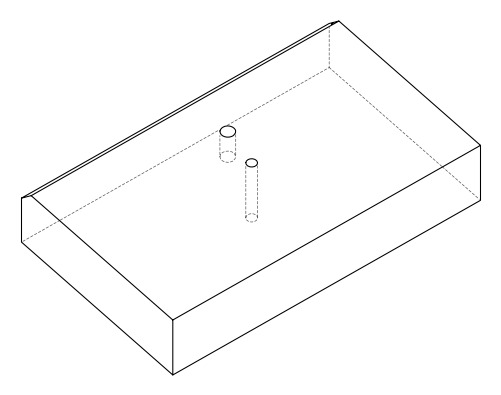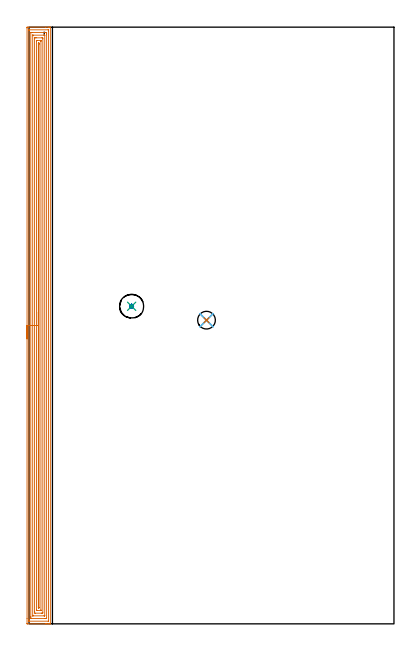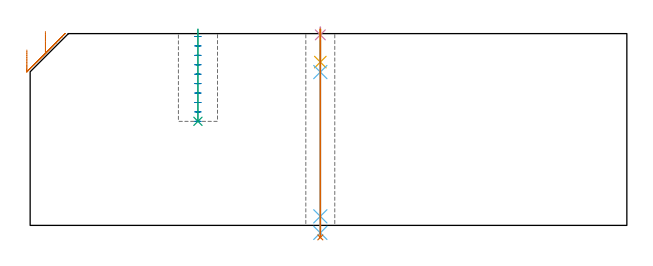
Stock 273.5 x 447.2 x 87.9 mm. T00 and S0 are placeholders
(PLAN: 7 operations, 6 tool changes, 26.9 min)
(1 AREA_MILL | FG_CHAMFER_SURFACE | UGT0205_001 | 25.26 min | 68476 mm3)
(2 MILL_BLIND_HOLE_FROM_SOLID_MATERIAL | STEP1POCKET | UGT0201_133 | Spiral | 0.56 min | 10109 mm3)
(3 BORE_BLIND_HOLE | STEP1POCKET | UGT0332_075 | 0.17 min | 0 mm3)
(4 SPOT_DRILL | STEP1HOLE | NXT0321_9005460120000 | 0.03 min | 1 mm3)
(5 DRILL_BLIND_HOLE_INTO_CENTER | STEP1HOLE | NXT0301_058 | 0.06 min | 705 mm3)
(6 GUN_DRILL_THROUGH_HOLE | STEP1HOLE | UGT0307_005 | 0.44 min | 4047 mm3)
(7 DRILL_TO_ENLARGE_THROUGH_HOLE | STEP1HOLE | UGT0301_267 | 0.38 min | 7411 mm3)
(TOOL UGT0205_001 | Chamfer Mill 20 x 3 x 45 deg. | D20 FL50 Z2)
(TOOL UGT0201_133 | Carbide End Mill 15.0 | D15 FL30 Z4)
(TOOL UGT0332_075 | 17.75 mm Rough Boring Bar | D17.75)
(TOOL NXT0321_9005460120000 | NC Spot Drill, 142deg, 12mm, Carbide, Uncoated | D12 PA142 FL30 Z2)
(TOOL NXT0301_058 | Carbide Drill 8.7mm [860.1-0870-026A1-MM 2214] | D8.7 PA140 FL47 Z2)
(TOOL UGT0307_005 | Gun Drill 8.3 mm | D8.3 PA130 FL24 Z1)
(TOOL UGT0301_267 | Twist Drill 13.3 mm | D13.3 PA118 FL108 Z2)
(OP 1 AREA_MILL)
G17 G21 G94 G90
T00 M6
G54
G17 G0 G90 X-1.5 Y213.6 S1061 M3
G43 Z97.9 H0
Z80.4
G94 G1 Y213.638 Z79.528 F250.
Y213.752 Z78.664
Y213.941 Z77.812
Y214.203 Z76.98
Y214.537 Z76.174
Y214.94 Z75.4
Y215.408 Z74.664
Y215.94 Z73.972
Y216.529 Z73.329
Y217.172 Z72.74
Y217.864 Z72.208
Y218.6 Z71.74
Y219.374 Z71.337
Y220.18 Z71.003
Y221.012 Z70.741
Y221.864 Z70.552
Y222.728 Z70.438
Y223.6 Z70.4
X-1.499 Y446.577 Z70.401
X-1.496 Y446.987 Z70.402
X-1.492 Y447.19 Z70.405
X-1.093 Y447.195 Z70.804
X-0.481 Y447.2 Z71.416
X12.347 Z84.242
X14.715 Z86.61
X15.407 Z87.306
X15.68 Z87.579
X15.842 Y447.198 Z87.734
X15.998 Y447.19 Z87.889
X16. Y447.024 Z87.9
Y0.176
X15.998 Y0.01 Z87.889
X15.842 Y0.002 Z87.734
X15.68 Y0. Z87.579
X15.407 Z87.306
X14.715 Z86.61
X13.491 Z85.388
X12.959 Z84.853
X12.347 Z84.242
X-1.093 Z70.804
X-1.362 Y0.002 Z70.536
X-1.492 Y0.01 Z70.406
X-1.499 Y0.142 Z70.399
X-1.5 Y4.107 Z70.4
Y223.6
X-0.086 Z71.814
Y444.658
X-0.079 Y445.186 Z71.821
X-0.053 Y445.19 Z71.847
X0.018 Y445.196 Z71.918
X0.126 Y445.199 Z72.026
X14.312 Y445.2 Z86.212
X14.508 Y445.197 Z86.408
X14.541 Y445.195 Z86.441
X14.572 Y445.191 Z86.472
X14.579 Y445.15 Z86.479
X14.584 Y444.923 Z86.484
X14.585 Y444.79 Z86.485
X14.586 Y444.028 Z86.486
Y2.542
X14.579 Y2.014 Z86.479
X14.553 Y2.01 Z86.453
X14.482 Y2.004 Z86.382
X14.374 Y2.001 Z86.274
X0.188 Y2. Z72.088
X-0.008 Y2.003 Z71.892
X-0.041 Y2.005 Z71.859
X-0.072 Y2.009 Z71.828
X-0.079 Y2.05 Z71.821
X-0.084 Y2.277 Z71.816
X-0.085 Y2.41 Z71.815
X-0.086 Y3.172 Z71.814
Y223.6
X1.328 Z73.228
X1.329 Y443.002 Z73.229
X1.33 Y443.111 Z73.23
X1.332 Y443.164 Z73.232
X1.335 Y443.184 Z73.235
X1.354 Y443.193 Z73.254
X1.541 Y443.197 Z73.441
X2.226 Y443.2 Z74.126
X2.42 Z74.32
X12.765 Y443.199 Z84.665
X12.959 Y443.195 Z84.859
X13.147 Y443.19 Z85.047
X13.164 Y443.002 Z85.064
X13.168 Y442.789 Z85.068
X13.171 Y442.109 Z85.071
Y441.892
Y4.198
X13.17 Y4.089 Z85.07
X13.168 Y4.036 Z85.068
X13.165 Y4.016 Z85.065
X13.146 Y4.007 Z85.046
X12.959 Y4.003 Z84.859
X12.274 Y4. Z84.174
X12.08 Z83.98
X1.735 Y4.001 Z73.635
X1.541 Y4.004 Z73.441
X1.353 Y4.01 Z73.253
X1.336 Y4.198 Z73.236
X1.332 Y4.411 Z73.232
X1.329 Y5.091 Z73.229
Y5.308
X1.328 Y223.6 Z73.228
X2.743 Z74.643
Y441.075
X2.745 Y441.143 Z74.645
X2.748 Y441.18 Z74.648
X2.751 Y441.19 Z74.651
X2.759 Y441.193 Z74.659
X2.866 Y441.197 Z74.766
X3.298 Y441.2 Z75.198
X11.217 Z83.117
X11.633 Y441.194 Z83.533
X11.736 Y441.19 Z83.636
X11.751 Y441.186 Z83.651
X11.753 Y441.17 Z83.653
X11.755 Y441.135 Z83.655
X11.757 Y441.057 Z83.657
Y6.125
X11.755 Y6.057 Z83.655
X11.752 Y6.02 Z83.652
X11.749 Y6.01 Z83.649
X11.741 Y6.007 Z83.641
X11.634 Y6.003 Z83.534
X11.202 Y6. Z83.102
X3.283 Z75.183
X2.867 Y6.006 Z74.767
X2.764 Y6.01 Z74.664
X2.749 Y6.014 Z74.649
X2.747 Y6.03 Z74.647
X2.745 Y6.065 Z74.645
X2.743 Y6.143 Z74.643
Y223.6
X4.157 Z76.057
Y438.553
X4.176 Y439.19 Z76.076
X4.403 Y439.197 Z76.303
X5.054 Y439.2 Z76.954
X5.278 Z77.178
X9.67 Y439.199 Z81.57
X10.324 Y439.19 Z82.224
X10.342 Y438.534 Z82.242
X10.343 Y438.515 Z82.243
Y8.647
X10.324 Y8.01 Z82.224
X10.097 Y8.003 Z81.997
X9.446 Y8. Z81.346
X9.222 Z81.122
X4.83 Y8.001 Z76.73
X4.176 Y8.01 Z76.076
X4.158 Y8.666 Z76.058
X4.157 Y8.685 Z76.057
Y223.6
X5.571 Z77.471
X5.572 Y436.746 Z77.472
X5.573 Y437.112 Z77.473
X5.576 Y437.166 Z77.476
X5.578 Y437.189 Z77.478
X5.599 Y437.192 Z77.499
X5.71 Y437.196 Z77.61
X5.933 Y437.199 Z77.833
X8.567 Y437.2 Z80.467
X8.716 Y437.198 Z80.616
X8.835 Y437.195 Z80.735
X8.912 Y437.19 Z80.812
X8.922 Y437.184 Z80.822
X8.925 Y437.163 Z80.825
X8.927 Y437.114 Z80.827
X8.928 Y436.746 Z80.828
X8.929 Y436.379 Z80.829
X8.928 Y10.453 Z80.828
X8.927 Y10.088 Z80.827
X8.924 Y10.034 Z80.824
X8.922 Y10.011 Z80.822
X8.901 Y10.008 Z80.801
X8.79 Y10.004 Z80.69
X8.567 Y10.001 Z80.467
X5.933 Y10. Z77.833
X5.784 Y10.002 Z77.684
X5.665 Y10.005 Z77.565
X5.588 Y10.01 Z77.488
X5.578 Y10.016 Z77.478
X5.575 Y10.037 Z77.475
X5.573 Y10.086 Z77.473
X5.572 Y10.453 Z77.472
X5.571 Y10.821 Z77.471
Y223.6
X6.985 Z78.885
X6.986 Y434.959 Z78.886
X6.987 Y435.094 Z78.887
X6.99 Y435.16 Z78.89
X6.992 Y435.186 Z78.892
X7.014 Y435.19 Z78.914
X7.132 Y435.194 Z79.032
X7.454 Y435.198 Z79.354
X7.492 Y435.194 Z79.392
X7.504 Y435.191 Z79.404
X7.508 Y435.143 Z79.408
X7.513 Y434.959 Z79.413
X7.514 Y434.782 Z79.414
X7.515 Y434.243 Z79.415
X7.514 Y12.241 Z79.414
X7.513 Y12.106 Z79.413
X7.51 Y12.04 Z79.41
X7.508 Y12.014 Z79.408
X7.486 Y12.01 Z79.386
X7.368 Y12.006 Z79.268
X7.046 Y12.002 Z78.946
X7.008 Y12.006 Z78.908
X6.996 Y12.009 Z78.896
X6.992 Y12.057 Z78.892
X6.987 Y12.241 Z78.887
X6.986 Y12.418 Z78.886
X6.985 Y12.957 Z78.885
Y223.6
Y224.472 Z78.923
Y225.336 Z79.037
Y226.188 Z79.226
Y227.02 Z79.488
Y227.826 Z79.822
Y228.6 Z80.225
Y229.336 Z80.694
Y230.028 Z81.225
Y230.671 Z81.814
Y231.26 Z82.457
Y231.792 Z83.15
Y232.26 Z83.885
Y232.663 Z84.659
Y232.997 Z85.465
Y233.259 Z86.297
Y233.448 Z87.149
Y233.562 Z88.014
Y233.6 Z88.885
G0 Z97.9
M5
M2
(OP 2 MILL_BLIND_HOLE_FROM_SOLID_MATERIAL)
G17 G21 G94 G90
T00 M6
G54
G17 G0 G90 X76.9 Y238. S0 M3
G43 Z97.9 H0
Z86.58
G94 G3 X77.625 Y238.725 R0.725 F250.
X76.9 Y239.45 R0.725
X75.45 Y238. R1.45
X76.9 Y239.45 R-1.45
X76.175 Y238.725 R0.725
X76.9 Y238. R0.725
G0 Z82.26
G3 X77.625 Y238.725 R0.725
X76.9 Y239.45 R0.725
X75.45 Y238. R1.45
X76.9 Y239.45 R-1.45
X76.175 Y238.725 R0.725
X76.9 Y238. R0.725
G0 Z77.94
G3 X77.625 Y238.725 R0.725
X76.9 Y239.45 R0.725
X75.45 Y238. R1.45
X76.9 Y239.45 R-1.45
X76.175 Y238.725 R0.725
X76.9 Y238. R0.725
G0 Z73.62
G3 X77.625 Y238.725 R0.725
X76.9 Y239.45 R0.725
X75.45 Y238. R1.45
X76.9 Y239.45 R-1.45
X76.175 Y238.725 R0.725
X76.9 Y238. R0.725
G0 Z69.3
G3 X77.625 Y238.725 R0.725
X76.9 Y239.45 R0.725
X75.45 Y238. R1.45
X76.9 Y239.45 R-1.45
X76.175 Y238.725 R0.725
X76.9 Y238. R0.725
G0 Z64.98
G3 X77.625 Y238.725 R0.725
X76.9 Y239.45 R0.725
X75.45 Y238. R1.45
X76.9 Y239.45 R-1.45
X76.175 Y238.725 R0.725
X76.9 Y238. R0.725
G0 Z60.66
G3 X77.625 Y238.725 R0.725
X76.9 Y239.45 R0.725
X75.45 Y238. R1.45
X76.9 Y239.45 R-1.45
X76.175 Y238.725 R0.725
X76.9 Y238. R0.725
G0 Z56.34
G3 X77.625 Y238.725 R0.725
X76.9 Y239.45 R0.725
X75.45 Y238. R1.45
X76.9 Y239.45 R-1.45
X76.175 Y238.725 R0.725
X76.9 Y238. R0.725
G0 Z52.02
G3 X77.625 Y238.725 R0.725
X76.9 Y239.45 R0.725
X75.45 Y238. R1.45
X76.9 Y239.45 R-1.45
X76.175 Y238.725 R0.725
X76.9 Y238. R0.725
G0 Z47.7
G3 X77.625 Y238.725 R0.725
X76.9 Y239.45 R0.725
X75.45 Y238. R1.45
X76.9 Y239.45 R-1.45
X76.175 Y238.725 R0.725
X76.9 Y238. R0.725
G0 Z97.9
M5
M2
(OP 3 BORE_BLIND_HOLE)
G17 G21 G94 G90
T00 M6
G54
G17 G0 G90 X76.9 Y238. S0 M3
G43 Z97.9 H0
G94 G85 G98 Z47.7 F250. R89.9
G80
M5
M2
(OP 4 SPOT_DRILL)
G17 G21 G94 G90
T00 M6
G54
G17 G0 G90 X133. Y227.6 S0 M3
G43 Z97.9 H0
G94 G81 G98 Z87.328 F250. R90.9
G80
M5
M2
(OP 5 DRILL_BLIND_HOLE_INTO_CENTER)
G17 G21 G94 G90
T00 M6
G54
G17 G0 G90 X133. Y227.6 S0 M3
G43 Z97.9 H1
G94 G81 G98 Z74.85 F250. R89.9
G80
M5
M2
(OP 6 GUN_DRILL_THROUGH_HOLE)
G17 G21 G94 G90
T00 M6
G54
G17 G0 G90 X133. Y227.6 M8
G43 Z97.9 H0
Z84.839
S716 M3
G94 G1 Z70.275 F125. M26
G4 X.084
Z4.15 F250.
G4 X.084
Z-3.435 F125.
G4 X.084
M5
M9
G0 Z84.839
Z97.9
M2
(OP 7 DRILL_TO_ENLARGE_THROUGH_HOLE)
G17 G21 G94 G90
T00 M6
G54
G17 G0 G90 X133. Y227.6 S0 M3
G43 Z97.9 H0
G94 G73 G98 Z-5.496 F250. Q11.674 R89.9
G80
M5
M2
